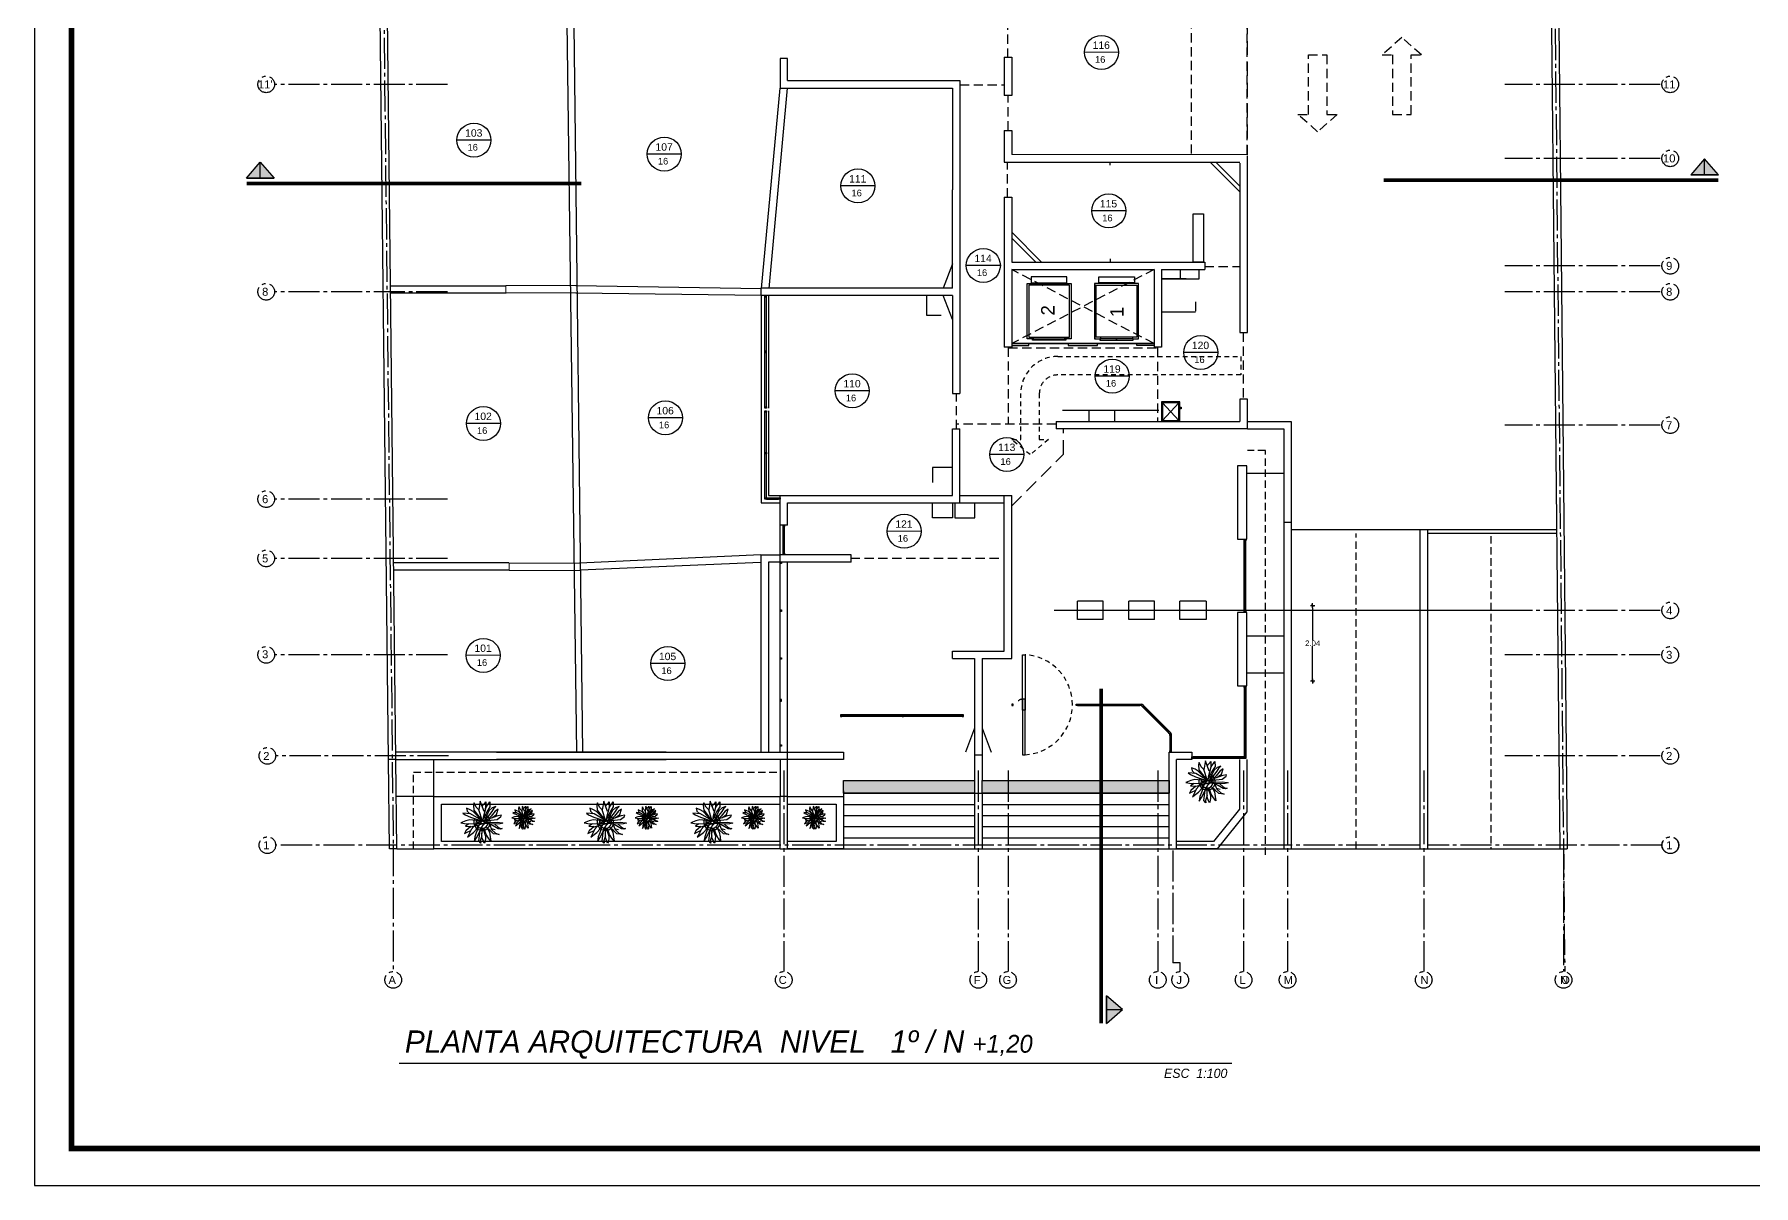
# Model space of a CAD drawing. Header units: millimetres. Extents: x 1217 to 2428, y 234 to 644.
# Drawn here: x 2338.46 to 2384.86, y 332.44 to 363.51 of the extents above; entities that cross this region are included whole.
import ezdxf

# ---------------------------------------------------------------- set-up
doc = ezdxf.new("R2010")
doc.units = ezdxf.units.MM
for name, pattern in [('ACAD_ISO04W100', [30, 24, -3, 0, -3]), ('DASHDOTX2', [0.84, 0.4, -0.2, 0.04, -0.2]), ('DASHED2', [0.375, 0.25, -0.125]), ('HIDDEN', [0.375, 0.25, -0.125]), ('HIDDEN2', [0.1875, 0.125, -0.0625])]:
    doc.linetypes.add(name, pattern=pattern)
doc.layers.get('0').update_dxf_attribs({"lineweight": 5})
for name, color, linetype in [('0.1', 251, 'Continuous'), ('0.2', 2, 'Continuous'), ('EJES', 8, 'Continuous'), ('MURO', 5, 'Continuous'), ('MUROS', 7, 'Continuous'), ('POLIGONO SUPERFICIES', 4, 'Continuous'), ('TABIQUES', 4, 'Continuous')]:
    doc.layers.add(name, color=color, linetype=linetype)
doc.layers.add('LOSAS_ETIQUETAS', color=7, linetype='Continuous', lineweight=25)
doc.styles.add('INTERARQ', font='arial.ttf')
doc.styles.get("Standard").update_dxf_attribs({"font": 'arial.ttf'})
doc.dimstyles.new('ESCALA_1-50', dxfattribs={"dimtxt": 0.15, "dimasz": 0.06, "dimexe": 0.18, "dimexo": 0.0625, "dimgap": 0, "dimtad": 0, "dimtih": 1, "dimtoh": 1, "dimzin": 0, "dimdsep": 46, "dimtxsty": 'INTERARQ', "dimblk": 'DIMTICK', "dimcen": 0, "dimse1": 1, "dimse2": 1, "dimclrd": 256, "dimclre": 1, "dimclrt": 2, "dimadec": 0, "dimazin": 0, "dimtfac": 4.5, "dimtofl": 0, "dimtmove": 2, "dimatfit": 3, "dimldrblk": 'DIMTICK', "dimfxl": 1, "dimtolj": 1, "dimtzin": 0, "dimarcsym": 0})

# ---------------------------------------------------------------- blocks, each defined once
blk = doc.blocks.new('hj')
at = {"color": 8}
for p, q in [((5031.064, 7999.685), (5031.112, 7999.686)), ((5031.114, 7999.649), (5031.064, 7999.685)), ((5031.108, 7999.742), (5031.121, 7999.707)), ((5031.124, 7999.726), (5031.108, 7999.742)), ((5031.112, 7999.686), (5031.158, 7999.655)), ((5031.121, 7999.707), (5031.147, 7999.679)), ((5031.154, 7999.707), (5031.124, 7999.726)), ((5031.132, 7999.765), (5031.151, 7999.735)), ((5031.184, 7999.748), (5031.132, 7999.765)), ((5031.147, 7999.679), (5031.187, 7999.657)), ((5031.151, 7999.735), (5031.201, 7999.698)), ((5031.257, 7999.626), (5031.154, 7999.707)), ((5031.216, 7999.704), (5031.184, 7999.748)), ((5031.189, 7999.797), (5031.196, 7999.76)), ((5031.203, 7999.791), (5031.189, 7999.797)), ((5031.196, 7999.76), (5031.269, 7999.553)), ((5031.201, 7999.698), (5031.314, 7999.595)), ((5031.231, 7999.754), (5031.203, 7999.791)), ((5031.253, 7999.552), (5031.231, 7999.754)), ((5031.257, 7999.755), (5031.264, 7999.801)), ((5031.26, 7999.668), (5031.257, 7999.755)), ((5031.264, 7999.801), (5031.268, 7999.81)), ((5031.268, 7999.81), (5031.274, 7999.782)), ((5031.291, 7999.717), (5031.271, 7999.669)), ((5031.274, 7999.782), (5031.277, 7999.735)), ((5031.277, 7999.735), (5031.274, 7999.665)), ((5031.277, 7999.731), (5031.304, 7999.763)), ((5031.283, 7999.684), (5031.327, 7999.702)), ((5031.321, 7999.765), (5031.291, 7999.717)), ((5031.367, 7999.721), (5031.301, 7999.649)), ((5031.304, 7999.763), (5031.317, 7999.787)), ((5031.313, 7999.66), (5031.351, 7999.68)), ((5031.316, 7999.801), (5031.325, 7999.787)), ((5031.317, 7999.787), (5031.316, 7999.801)), ((5031.325, 7999.787), (5031.321, 7999.765)), ((5031.33, 7999.735), (5031.321, 7999.698)), ((5031.335, 7999.687), (5031.323, 7999.671)), ((5031.327, 7999.702), (5031.361, 7999.74)), ((5031.351, 7999.68), (5031.398, 7999.688)), ((5031.361, 7999.74), (5031.376, 7999.773)), ((5031.376, 7999.773), (5031.367, 7999.721)), ((5031.398, 7999.688), (5031.439, 7999.693)), ((5031.439, 7999.693), (5031.411, 7999.671)), ((5031.154, 7999.631), (5031.058, 7999.594)), ((5031.058, 7999.594), (5031.141, 7999.58)), ((5031.062, 7999.647), (5031.115, 7999.645)), ((5031.072, 7999.641), (5031.062, 7999.647)), ((5031.095, 7999.619), (5031.072, 7999.641)), ((5031.114, 7999.555), (5031.072, 7999.534)), ((5031.072, 7999.534), (5031.094, 7999.528)), ((5031.094, 7999.528), (5031.144, 7999.533)), ((5031.11, 7999.614), (5031.095, 7999.619)), ((5031.209, 7999.623), (5031.114, 7999.649)), ((5031.141, 7999.58), (5031.114, 7999.555)), ((5031.115, 7999.645), (5031.249, 7999.614)), ((5031.154, 7999.526), (5031.138, 7999.498)), ((5031.249, 7999.614), (5031.141, 7999.58)), ((5031.144, 7999.533), (5031.249, 7999.614)), ((5031.249, 7999.614), (5031.154, 7999.526)), ((5031.158, 7999.655), (5031.235, 7999.617)), ((5031.272, 7999.666), (5031.178, 7999.502)), ((5031.187, 7999.657), (5031.257, 7999.626)), ((5031.322, 7999.562), (5031.206, 7999.636)), ((5031.21, 7999.5), (5031.249, 7999.614)), ((5031.406, 7999.557), (5031.218, 7999.652)), ((5031.241, 7999.552), (5031.235, 7999.495)), ((5031.249, 7999.614), (5031.241, 7999.552)), ((5031.3, 7999.504), (5031.258, 7999.668)), ((5031.273, 7999.463), (5031.267, 7999.667)), ((5031.274, 7999.554), (5031.328, 7999.508)), ((5031.3, 7999.576), (5031.36, 7999.556)), ((5031.374, 7999.65), (5031.312, 7999.628)), ((5031.348, 7999.641), (5031.313, 7999.628)), ((5031.434, 7999.58), (5031.314, 7999.596)), ((5031.315, 7999.617), (5031.389, 7999.644)), ((5031.366, 7999.611), (5031.316, 7999.612)), ((5031.404, 7999.61), (5031.316, 7999.612)), ((5031.355, 7999.53), (5031.322, 7999.562)), ((5031.385, 7999.492), (5031.355, 7999.53)), ((5031.36, 7999.556), (5031.398, 7999.543)), ((5031.411, 7999.671), (5031.374, 7999.65)), ((5031.388, 7999.61), (5031.436, 7999.594)), ((5031.389, 7999.644), (5031.416, 7999.642)), ((5031.398, 7999.543), (5031.442, 7999.534)), ((5031.437, 7999.624), (5031.404, 7999.61)), ((5031.442, 7999.534), (5031.406, 7999.557)), ((5031.416, 7999.642), (5031.448, 7999.637)), ((5031.458, 7999.599), (5031.434, 7999.58)), ((5031.436, 7999.594), (5031.458, 7999.599)), ((5031.458, 7999.632), (5031.437, 7999.624)), ((5031.448, 7999.637), (5031.458, 7999.632)), ((5031.138, 7999.498), (5031.125, 7999.461)), ((5031.125, 7999.461), (5031.151, 7999.468)), ((5031.151, 7999.468), (5031.177, 7999.495)), ((5031.178, 7999.502), (5031.171, 7999.429)), ((5031.171, 7999.429), (5031.188, 7999.451)), ((5031.188, 7999.451), (5031.21, 7999.5)), ((5031.235, 7999.495), (5031.245, 7999.457)), ((5031.245, 7999.457), (5031.263, 7999.409)), ((5031.263, 7999.409), (5031.273, 7999.463)), ((5031.273, 7999.486), (5031.296, 7999.453)), ((5031.296, 7999.453), (5031.299, 7999.504)), ((5031.299, 7999.504), (5031.339, 7999.456)), ((5031.328, 7999.508), (5031.361, 7999.491)), ((5031.355, 7999.463), (5031.338, 7999.503)), ((5031.339, 7999.456), (5031.365, 7999.443)), ((5031.365, 7999.443), (5031.355, 7999.463)), ((5031.361, 7999.491), (5031.399, 7999.471)), ((5031.399, 7999.471), (5031.385, 7999.492))]:
    blk.add_line(p, q, dxfattribs=at)
for radius, start, end in [(0.078, 244.1404, 165.6436), (0.078, 211.1804, 216.4219), (0.058, 241.7026, 165.2107), (0.058, 209.0525, 214.1868)]:
    blk.add_arc((5031.258, 7999.61), radius, start, end, dxfattribs=at)
blk = doc.blocks.new('ASCENSOR')
blk.add_line((-0.425, 0.086), (0.425, 0.086))
for points in [[(0.55, 0.086), (0.55, 1.486), (-0.55, 1.486), (-0.55, 0.086), (-0.425, 0.086), (-0.425, 0.043), (-0.593, 0.043), (-0.593, 1.528), (0.593, 1.528), (0.593, 0.043), (0.425, 0.043), (0.425, 0.086)], [(-0.484, 1.71), (-0.484, 1.552), (0.484, 1.552), (0.484, 1.71)], [(0, 0.043), (0, 0), (-0.45, 0), (-0.45, 0.043)], [(0.45, 0.043), (0.45, 0), (0, 0), (0, 0.043)]]:
    blk.add_lwpolyline(points, close=True)
blk = doc.blocks.new('DIMTICK')
at = {"color": 1}
for p, q in [((-1, 0), (1, 0)), ((0, 1), (0, -1))]:
    blk.add_line(p, q, dxfattribs=at)
at = {"color": 3, "const_width": 0.141}
blk.add_lwpolyline([(0.71, 0.71), (-0.71, -0.71)], dxfattribs=at)
blk = doc.blocks.new('*D1773')
at = {"layer": '0.1', "lineweight": -2, "ltscale": 3, "transparency": 16777216}
for p, q in [((2372.956, 348.037), (2372.956, 347.153)), ((2372.956, 346.117), (2372.956, 347))]:
    blk.add_line(p, q, dxfattribs=at)
at = {"layer": 'DEFPOINTS', "color": 0, "lineweight": 20, "ltscale": 3, "transparency": 16777216}
for p in [(2371.39, 348.097, 0), (2371.18, 346.057, 0), (2372.956, 346.057)]:
    blk.add_point(p, dxfattribs=at)
at = {"layer": '0.1', "lineweight": -2, "ltscale": 3, "transparency": 16777216, "xscale": 0.06, "yscale": 0.06, "zscale": 0.06}
for p, rotation in [((2372.956, 348.097), 90), ((2372.956, 346.057), 270)]:
    blk.add_blockref('DIMTICK', p, dxfattribs=dict(at, rotation=rotation))
at = {"layer": '0.1', "color": 2, "ltscale": 3, "transparency": 16777216, "insert": (2372.956, 347.077), "char_height": 0.15, "attachment_point": 5, "style": 'INTERARQ'}
blk.add_mtext('\\A1;2.04', dxfattribs=at)

msp = doc.modelspace()

# ---------------------------------------------------------------- hatches: boundary and pattern name
at = {"layer": '0.1', "ltscale": 3}
h = msp.add_hatch(color=256, dxfattribs=at)
h.dxf.hatch_style = 1
h.paths.add_polyline_path([(2344.558, 360.064), (2344.929, 359.634), (2344.558, 359.634)])
h.paths.add_polyline_path([(2344.558, 360.064), (2344.558, 359.634), (2344.186, 359.634)])
h = msp.add_hatch(color=256, dxfattribs=at)
h.dxf.hatch_style = 1
h.paths.add_polyline_path([(2383.535, 360.155), (2383.163, 359.725), (2383.535, 359.725)])
h.paths.add_polyline_path([(2383.535, 360.155), (2383.535, 359.725), (2383.906, 359.725)])
h = msp.add_hatch(color=256, dxfattribs=at)
h.dxf.hatch_style = 1
h.paths.add_polyline_path([(2367.825, 337.19), (2367.394, 337.561), (2367.394, 337.19)])
h.paths.add_polyline_path([(2367.825, 337.19), (2367.394, 337.19), (2367.394, 336.819)])
at = {"layer": 'MUROS', "ltscale": 3}
h = msp.add_hatch(dxfattribs=at)
h.set_pattern_fill('DOTS', color=251, scale=0.02)
h.set_pattern_definition([(0, (1002.623633, -389.365898), (0.015875, 0.03175), [0, -0.03175])])
h.paths.add_polyline_path([(2360.294, 343.029), (2360.294, 343.379), (2363.834, 343.379), (2363.834, 343.029)])
h.paths.add_polyline_path([(2360.444, 343.117), (2363.612, 343.117), (2363.612, 343.303), (2360.444, 343.303)], flags=24)
h = msp.add_hatch(dxfattribs=at)
h.set_pattern_fill('DOTS', color=251, scale=0.02)
h.set_pattern_definition([(0, (1002.623633, -389.365898), (0.015875, 0.03175), [0, -0.03175])])
h.paths.add_polyline_path([(2364.034, 343.029), (2364.034, 343.379), (2369.084, 343.379), (2369.084, 343.029)])
h.paths.add_polyline_path([(2365.14, 343.127), (2368.308, 343.127), (2368.308, 343.312), (2365.14, 343.312)], flags=24)

# ---------------------------------------------------------------- linework, layer by layer
at = {"ltscale": 3, "elevation": 0}
for points in [[(2351.187, 356.735), (2353.107, 356.735), (2353.107, 356.535), (2351.187, 356.535)], [(2351.272, 349.242), (2353.191, 349.242), (2353.191, 349.042), (2351.272, 349.042)]]:
    msp.add_lwpolyline(points, close=True, dxfattribs=at)
at = {"layer": '0.1', "color": 1, "linetype": 'HIDDEN2', "ltscale": 3}
msp.add_line((2371.194, 368.393, 0), (2371.192, 360.265, 0), dxfattribs=at)
at = {"layer": '0.1'}
for p, q in [((2368.675, 355.166, 0), (2364.835, 355.166, 0)), ((2368.675, 355.166, 0), (2364.835, 355.166, 0)), ((2366.155, 355.166, 0), (2365.255, 355.166, 0)), ((2368.091, 355.342, 0), (2367.241, 355.342, 0)), ((2368.091, 355.342, 0), (2367.241, 355.342, 0)), ((2358.214, 351.008, 0), (2358.544, 351.008, 0)), ((2358.214, 350.968, 0), (2358.544, 350.968, 0))]:
    msp.add_line(p, q, dxfattribs=at)
at = {"layer": '0.1', "ltscale": 3}
for p, q in [((2366.205, 353.366, 0), (2368.804, 353.366, 0)), ((2358.584, 344.139, 0), (2358.584, 349.469, 0)), ((2358.784, 344.139, 0), (2358.784, 349.269, 0)), ((2378.142, 347.966, 0), (2365.979, 347.966, 0)), ((2350.933, 344.139, 0), (2348.217, 344.139, 0)), ((2350.933, 344.139, 0), (2351.133, 344.139, 0)), ((2350.933, 343.939, 0), (2351.133, 343.939, 0)), ((2351.133, 344.139, 0), (2355.506, 344.139, 0)), ((2351.662, 343.939, 0), (2351.862, 343.939, 0)), ((2351.862, 343.939, 0), (2355.506, 343.939, 0)), ((2358.784, 342.939, 0), (2358.784, 344.139, 0)), ((2363.834, 344.069, 0), (2363.834, 343.379, 0)), ((2364.034, 344.069, 0), (2364.034, 343.379, 0))]:
    msp.add_line(p, q, dxfattribs=at)
at = {"layer": '0.1', "ltscale": 3, "elevation": 0}
for points in [[(2338.461, 332.441), (2428.461, 332.441), (2428.461, 384.441), (2338.461, 384.441)], [(2368.904, 353.095), (2369.344, 353.095), (2369.344, 353.566), (2368.904, 353.566)], [(2369.405, 353.409), (2369.382, 353.409), (2369.382, 353.452), (2369.405, 353.452)], [(2369.405, 353.408), (2369.382, 353.408), (2369.382, 353.451), (2369.405, 353.451)]]:
    msp.add_lwpolyline(points, close=True, dxfattribs=at)
at = {"layer": '0.1', "ltscale": 3, "const_width": 0.15, "elevation": 0}
msp.add_lwpolyline([(2339.461, 333.441), (2427.461, 333.441), (2427.461, 383.441), (2339.461, 383.441)], close=True, dxfattribs=at)
at = {"layer": '0.1', "color": 8, "linetype": 'HIDDEN', "elevation": 0}
for points in [[(2375.363, 363.427), (2374.832, 362.958), (2375.113, 362.958), (2375.113, 361.353), (2375.613, 361.353), (2375.613, 362.958), (2375.894, 362.958)], [(2373.09, 360.883), (2372.559, 361.353), (2372.84, 361.353), (2372.84, 362.958), (2373.34, 362.958), (2373.34, 361.353), (2373.621, 361.353)]]:
    msp.add_lwpolyline(points, close=True, dxfattribs=at)
at = {"layer": '0.1', "ltscale": 3, "elevation": 0}
for points in [[(2344.186, 359.634), (2344.929, 359.634), (2344.558, 359.634), (2344.558, 360.064), (2344.929, 359.634), (2344.186, 359.634), (2344.558, 360.064)], [(2383.906, 359.725), (2383.163, 359.725), (2383.535, 359.725), (2383.535, 360.155), (2383.163, 359.725), (2383.906, 359.725), (2383.535, 360.155)], [(2368.875, 356.916), (2369.895, 356.916), (2369.895, 357.166)], [(2369.545, 356.916), (2368.875, 356.916)], [(2369.385, 357.166), (2369.385, 356.916)], [(2369.795, 356.016), (2368.875, 356.016)], [(2369.795, 356.291), (2369.795, 356.042)], [(2368.874, 353.066), (2369.374, 353.066), (2369.374, 353.596), (2368.874, 353.596), (2368.874, 353.066)], [(2368.904, 353.566), (2369.344, 353.095)], [(2369.344, 353.566), (2368.904, 353.095)], [(2366.92, 353.366), (2366.92, 353.065)], [(2367.605, 353.366), (2367.605, 353.065)], [(2375.853, 350.142), (2372.38, 350.142)], [(2348.246, 341.529), (2349.244, 341.529)], [(2369.284, 341.529), (2372.18, 341.529)], [(2372.38, 341.529), (2375.853, 341.529)], [(2376.053, 341.529), (2379.626, 341.527)], [(2367.394, 336.819), (2367.394, 337.561), (2367.394, 337.19), (2367.825, 337.19), (2367.394, 337.561), (2367.394, 336.819), (2367.825, 337.19)], [(2348.302, 335.747), (2370.779, 335.747)]]:
    msp.add_lwpolyline(points, dxfattribs=at)
at = {"layer": '0.1', "color": 1, "linetype": 'DASHDOTX2', "ltscale": 1.5, "const_width": 0.1, "elevation": 0}
for points in [[(2374.872, 359.579), (2383.906, 359.579), (2383.906, 359.579)], [(2353.22, 359.487), (2344.186, 359.487), (2344.186, 359.487)], [(2367.248, 345.853), (2367.248, 336.819), (2367.248, 336.819)]]:
    msp.add_lwpolyline(points, dxfattribs=at)
at = {"layer": '0.1', "elevation": 0}
for points in [[(2369.735, 357.366), (2369.735, 358.666), (2370.015, 358.666), (2370.015, 357.366)], [(2366.393, 355.342), (2366.393, 356.742), (2365.293, 356.742), (2365.293, 355.342), (2365.418, 355.342), (2365.418, 355.299), (2365.25, 355.299), (2365.25, 356.784), (2366.436, 356.784), (2366.436, 355.299), (2366.268, 355.299), (2366.268, 355.342)], [(2366.393, 355.342), (2366.393, 356.742), (2365.293, 356.742), (2365.293, 355.342), (2365.418, 355.342), (2365.418, 355.299), (2365.25, 355.299), (2365.25, 356.784), (2366.436, 356.784), (2366.436, 355.299), (2366.268, 355.299), (2366.268, 355.342)], [(2367.116, 355.342), (2367.116, 356.742), (2368.216, 356.742), (2368.216, 355.342), (2368.091, 355.342), (2368.091, 355.299), (2368.259, 355.299), (2368.259, 356.784), (2367.074, 356.784), (2367.074, 355.299), (2367.241, 355.299), (2367.241, 355.342)], [(2367.116, 355.342), (2367.116, 356.742), (2368.216, 356.742), (2368.216, 355.342), (2368.091, 355.342), (2368.091, 355.299), (2368.259, 355.299), (2368.259, 356.784), (2367.074, 356.784), (2367.074, 355.299), (2367.241, 355.299), (2367.241, 355.342)], [(2367.216, 355.299), (2367.216, 355.256), (2367.666, 355.256), (2367.666, 355.299)], [(2367.216, 355.299), (2367.216, 355.256), (2367.666, 355.256), (2367.666, 355.299)], [(2367.666, 355.299), (2367.666, 355.256), (2368.116, 355.256), (2368.116, 355.299)], [(2367.666, 355.299), (2367.666, 355.256), (2368.116, 355.256), (2368.116, 355.299)]]:
    msp.add_lwpolyline(points, close=True, dxfattribs=at)
at = {"layer": '0.1', "linetype": 'ByBlock', "elevation": 0}
for points in [[(2363.233, 357.315), (2362.983, 356.666)], [(2363.233, 355.816), (2362.983, 356.466)], [(2365.125, 345.269), (2365.125, 346.769), (2365.195, 346.769), (2365.195, 345.269), (2365.125, 345.269)], [(2365.125, 345.569), (2365.125, 344.069), (2365.195, 344.069), (2365.195, 345.569), (2365.125, 345.569)], [(2363.834, 344.788), (2363.584, 344.139)], [(2364.034, 344.788), (2364.283, 344.139)]]:
    msp.add_lwpolyline(points, dxfattribs=at)
at = {"layer": '0.1', "elevation": 0}
for points in [[(2358.174, 353.424), (2358.174, 356.466)], [(2358.214, 353.424), (2358.214, 356.466)], [(2364.835, 355.166), (2368.675, 355.166)], [(2364.835, 355.166), (2368.675, 355.166)], [(2364.835, 355.116), (2365.293, 355.116), (2365.293, 355.166)], [(2365.059, 355.166), (2368.675, 355.166)], [(2365.059, 355.166), (2368.675, 355.166)], [(2365.059, 355.166), (2368.675, 355.166)], [(2366.362, 355.166), (2366.362, 355.116), (2367.147, 355.116), (2367.147, 355.166)], [(2368.675, 355.116), (2368.216, 355.116), (2368.216, 355.166)], [(2358.174, 351.008), (2358.174, 353.354)], [(2358.214, 351.008), (2358.214, 353.354)], [(2358.664, 349.469), (2358.664, 350.268)], [(2358.704, 349.469), (2358.704, 350.268)], [(2371.11, 347.946), (2371.11, 349.846)], [(2371.13, 347.946), (2371.13, 349.846)], [(2371.15, 347.946), (2371.15, 349.846)], [(2358.584, 344.139), (2358.584, 349.229)], [(2371.11, 345.886), (2371.11, 344.009), (2369.734, 344.009)], [(2371.15, 345.886), (2371.15, 343.969), (2369.734, 343.969)], [(2371.13, 344.009), (2371.13, 345.886)], [(2366.614, 345.439), (2368.291, 345.439)], [(2366.614, 345.419), (2368.291, 345.419)], [(2366.614, 345.399), (2368.291, 345.399)], [(2368.359, 345.37), (2369.07, 344.659)], [(2368.373, 345.384), (2369.085, 344.673)], [(2368.387, 345.398), (2369.099, 344.687)], [(2363.534, 345.144), (2360.255, 345.144)], [(2361.875, 345.124), (2360.255, 345.124)], [(2363.534, 345.104), (2360.255, 345.104)], [(2363.494, 345.124), (2361.915, 345.124)], [(2369.098, 344.591), (2369.098, 344.179)], [(2369.118, 344.591), (2369.118, 344.179)], [(2369.138, 344.591), (2369.138, 344.179)], [(2369.734, 343.989), (2371.11, 343.989)]]:
    msp.add_lwpolyline(points, dxfattribs=at)
at = {"layer": '0.1', "linetype": 'HIDDEN2', "elevation": 0}
msp.add_lwpolyline([(2366.08, 354.821), (2371.02, 354.821), (2371.02, 354.321), (2366.08, 354.321, 0.414214), (2365.58, 353.821), (2365.58, 352.58), (2365.825, 352.58), (2365.33, 352.169), (2364.835, 352.58), (2365.08, 352.58), (2365.08, 353.821, -0.414214), (2366.08, 354.821, -0.21525)], format="xyb", dxfattribs=at)
at = {"layer": '0.1', "linetype": 'HIDDEN', "ltscale": 0.8, "elevation": 0}
for points in [[(2371.68, 341.369), (2371.68, 352.28), (2371.194, 352.28)], [(2374.135, 341.529), (2374.135, 350.042)], [(2377.765, 349.972), (2377.765, 341.529)], [(2348.694, 341.529), (2348.694, 343.599), (2358.584, 343.599)]]:
    msp.add_lwpolyline(points, dxfattribs=at)
at = {"layer": '0.1', "linetype": 'HIDDEN2'}
for centre, radius, start, end in [((2365.118, 345.414, 0), 1.357, 0.2075, 86.7433), ((2365.124, 345.408, 0), 0.161, 89.6659, 157.7142), ((2365.118, 345.424, 0), 1.357, 273.2567, 359.7925)]:
    msp.add_arc(centre, radius, start, end, dxfattribs=at)
at = {"layer": '0.2', "color": 2, "ltscale": 3}
for p, q in [((2353.096, 344.14, 0), (2352.737, 371.614, 0)), ((2352.925, 371.614, 0), (2353.251, 344.141, 0)), ((2358.083, 356.656, 0), (2358.584, 362.063, 0)), ((2358.771, 362.063, 0), (2358.283, 356.656, 0)), ((2348.083, 356.729, 0), (2351.195, 356.729, 0)), ((2351.195, 356.529, 0), (2348.09, 356.529, 0)), ((2353.069, 356.73, 0), (2358.083, 356.656, 0)), ((2358.074, 356.466, 0), (2353.076, 356.53, 0)), ((2353.173, 349.247, 0), (2358.066, 349.473, 0)), ((2358.074, 344.139, 0), (2358.074, 349.469, 0)), ((2358.074, 349.469, 0), (2358.584, 349.469, 0)), ((2348.155, 349.254, 0), (2351.268, 349.254, 0)), ((2351.268, 349.054, 0), (2348.162, 349.054, 0)), ((2358.067, 349.262, 0), (2353.188, 349.047, 0)), ((2358.584, 349.269, 0), (2358.274, 349.269, 0)), ((2358.274, 349.269, 0), (2358.274, 344.139, 0))]:
    msp.add_line(p, q, dxfattribs=at)
at = {"layer": '0.2', "color": 2, "ltscale": 3, "elevation": 0}
for points in [[(2358.074, 356.466), (2358.074, 350.868), (2358.584, 350.868)], [(2358.274, 356.466), (2358.274, 353.424)], [(2358.274, 353.354), (2358.274, 351.068), (2358.584, 351.068)]]:
    msp.add_lwpolyline(points, dxfattribs=at)
at = {"layer": '0.2', "elevation": 0}
for points in [[(2358.214, 356.466), (2358.174, 356.466), (2358.174, 356.426), (2358.214, 356.426), (2358.214, 356.466)], [(2358.214, 354.965), (2358.174, 354.965), (2358.174, 354.925), (2358.214, 354.925), (2358.214, 354.965)], [(2358.214, 353.424), (2358.174, 353.424), (2358.174, 353.464), (2358.214, 353.464), (2358.214, 353.424)], [(2358.214, 353.314), (2358.174, 353.314), (2358.174, 353.354), (2358.214, 353.354), (2358.214, 353.314)], [(2358.214, 352.191), (2358.174, 352.191), (2358.174, 352.231), (2358.214, 352.231), (2358.214, 352.191)], [(2358.214, 350.968), (2358.174, 350.968), (2358.174, 351.008), (2358.214, 351.008), (2358.214, 350.968)], [(2358.584, 350.968), (2358.544, 350.968), (2358.544, 351.008), (2358.584, 351.008), (2358.584, 350.968)], [(2372.18, 350.342), (2372.18, 341.529)], [(2372.38, 350.342), (2372.38, 341.529)], [(2358.664, 350.268), (2358.704, 350.268), (2358.704, 350.228), (2358.664, 350.228), (2358.664, 350.268)], [(2358.664, 349.509), (2358.704, 349.509), (2358.704, 349.469), (2358.664, 349.469), (2358.664, 349.509)], [(2358.584, 349.269), (2358.624, 349.269), (2358.624, 349.229), (2358.584, 349.229), (2358.584, 349.269)], [(2358.584, 347.979), (2358.624, 347.979), (2358.624, 347.939), (2358.584, 347.939), (2358.584, 347.979)], [(2358.584, 346.689), (2358.624, 346.689), (2358.624, 346.649), (2358.584, 346.649), (2358.584, 346.689)], [(2358.584, 345.519), (2358.624, 345.519), (2358.624, 345.559), (2358.584, 345.559), (2358.584, 345.519)], [(2358.584, 344.339), (2358.624, 344.339), (2358.624, 344.299), (2358.584, 344.299), (2358.584, 344.339)]]:
    msp.add_lwpolyline(points, dxfattribs=at)
at = {"layer": '0.2', "color": 8, "elevation": 0}
for points in [[(2362.933, 356.466), (2362.533, 356.466), (2362.533, 355.93), (2362.933, 355.93)], [(2363.233, 351.418), (2363.233, 351.818), (2362.697, 351.818), (2362.697, 351.418)], [(2363.233, 350.868), (2363.233, 350.468), (2362.697, 350.468), (2362.697, 350.868)], [(2363.303, 350.868), (2363.303, 350.468), (2363.839, 350.468), (2363.839, 350.868)]]:
    msp.add_lwpolyline(points, dxfattribs=at)
at = {"layer": '0.2', "linetype": 'ByBlock', "elevation": 0}
for points in [[(2371.15, 349.886), (2371.15, 349.846), (2371.11, 349.846), (2371.11, 349.886), (2371.15, 349.886)], [(2371.15, 347.946), (2371.15, 347.906), (2371.11, 347.906), (2371.11, 347.946), (2371.15, 347.946)], [(2371.15, 345.926), (2371.15, 345.886), (2371.11, 345.886), (2371.11, 345.926), (2371.15, 345.926)], [(2364.875, 345.439), (2364.835, 345.439), (2364.835, 345.399), (2364.875, 345.399), (2364.875, 345.439)], [(2366.574, 345.439), (2366.614, 345.439), (2366.614, 345.399), (2366.574, 345.399), (2366.574, 345.439)], [(2368.291, 345.439), (2368.331, 345.439), (2368.331, 345.399), (2368.291, 345.399), (2368.291, 345.439)], [(2368.359, 345.427), (2368.331, 345.439)], [(2368.387, 345.398), (2368.359, 345.427), (2368.331, 345.399), (2368.359, 345.37), (2368.387, 345.398)], [(2360.255, 345.144), (2360.215, 345.144), (2360.215, 345.104), (2360.255, 345.104), (2360.255, 345.144)], [(2361.915, 345.144), (2361.875, 345.144), (2361.875, 345.104), (2361.915, 345.104), (2361.915, 345.144)], [(2363.534, 345.144), (2363.494, 345.144), (2363.494, 345.104), (2363.534, 345.104), (2363.534, 345.144)], [(2369.127, 344.659), (2369.099, 344.687), (2369.07, 344.659), (2369.098, 344.631), (2369.127, 344.659)], [(2369.138, 344.631), (2369.138, 344.591), (2369.098, 344.591), (2369.098, 344.631), (2369.138, 344.631)], [(2369.138, 344.631), (2369.127, 344.659)], [(2369.138, 344.179), (2369.138, 344.139), (2369.098, 344.139), (2369.098, 344.179), (2369.138, 344.179)], [(2369.734, 344.009), (2369.734, 343.969), (2369.694, 343.969), (2369.694, 344.009), (2369.734, 344.009)], [(2371.15, 344.009), (2371.15, 343.969), (2371.11, 343.969), (2371.11, 344.009), (2371.15, 344.009)]]:
    msp.add_lwpolyline(points, dxfattribs=at)
at = {"layer": '0.2', "ltscale": 3, "elevation": 0}
msp.add_lwpolyline([(2358.214, 342.939), (2358.414, 342.939)], dxfattribs=at)
at = {"layer": 'EJES', "linetype": 'ACAD_ISO04W100', "ltscale": 0.035, "elevation": 0}
for points in [[(2379.313, 382.057), (2379.76, 338.217)], [(2347.719, 379.519), (2348.145, 341.629)], [(2349.607, 362.163), (2344.942, 362.163)], [(2349.607, 362.163), (2344.942, 362.163)], [(2382.335, 362.163), (2378.142, 362.163)], [(2382.335, 360.166), (2378.142, 360.166)], [(2382.335, 357.266), (2378.142, 357.266)], [(2349.607, 356.566), (2344.942, 356.566)], [(2349.607, 356.566), (2344.942, 356.566)], [(2382.335, 356.566), (2378.142, 356.566)], [(2382.335, 352.966), (2378.142, 352.966)], [(2349.607, 350.968), (2344.942, 350.968)], [(2349.607, 350.968), (2344.942, 350.968)], [(2349.607, 349.369), (2344.942, 349.369)], [(2349.607, 349.369), (2344.942, 349.369)], [(2382.335, 347.966), (2378.142, 347.966)], [(2349.607, 346.765), (2344.942, 346.765)], [(2349.607, 346.765), (2344.942, 346.765)], [(2382.335, 346.765), (2378.142, 346.765)], [(2382.335, 346.765), (2378.142, 346.765)], [(2349.638, 344.039), (2344.973, 344.039)], [(2382.335, 344.039), (2378.142, 344.039)], [(2358.684, 343.642), (2358.684, 338.217)], [(2363.934, 343.642), (2363.934, 338.217)], [(2364.735, 343.642), (2364.735, 338.217)], [(2368.775, 343.642), (2368.775, 338.217)], [(2371.094, 343.642), (2371.094, 338.217)], [(2372.28, 343.642), (2372.28, 338.217)], [(2375.953, 343.642), (2375.953, 338.217)], [(2375.853, 341.629), (2344.973, 341.629)], [(2348.145, 341.629), (2348.145, 338.217)], [(2369.184, 341.489), (2369.184, 338.453)], [(2382.387, 341.629), (2376.053, 341.629)], [(2379.726, 341.527), (2379.726, 338.217)]]:
    msp.add_lwpolyline(points, dxfattribs=at)
at = {"layer": 'EJES', "ltscale": 3, "elevation": 0}
msp.add_lwpolyline([(2369.383, 338.217), (2369.383, 338.453), (2369.184, 338.453)], dxfattribs=at)
at = {"layer": 'EJES', "linetype": 'ACAD_ISO04W100', "ltscale": 0.035}
for centre in [(2344.717, 362.163, 0), (2344.717, 362.163, 0), (2382.607, 362.163, 0), (2382.607, 362.163, 0), (2382.607, 360.166, 0), (2382.607, 360.166, 0), (2382.607, 357.266, 0), (2382.607, 357.266, 0), (2344.717, 356.566, 0), (2344.717, 356.566, 0), (2382.607, 356.566, 0), (2382.607, 356.566, 0), (2382.607, 352.966, 0), (2382.607, 352.966, 0), (2344.717, 350.968, 0), (2344.717, 350.968, 0), (2344.717, 349.369, 0), (2344.717, 349.369, 0), (2382.607, 347.966, 0), (2382.607, 347.966, 0), (2344.717, 346.765, 0), (2344.717, 346.765, 0), (2382.607, 346.765, 0), (2382.607, 346.765, 0), (2344.748, 344.039, 0), (2344.748, 344.039, 0), (2382.607, 344.039, 0), (2382.607, 344.039, 0), (2344.748, 341.629, 0), (2344.748, 341.629, 0), (2382.607, 341.629, 0), (2382.607, 341.629, 0), (2382.612, 341.629, 0), (2382.612, 341.629, 0), (2348.145, 337.992, 0), (2358.684, 337.992, 0), (2358.684, 337.992, 0), (2363.934, 337.992, 0), (2363.934, 337.992, 0), (2363.934, 337.992, 0), (2363.934, 337.992, 0), (2364.735, 337.992, 0), (2364.735, 337.992, 0), (2364.735, 337.992, 0), (2364.735, 337.992, 0), (2368.775, 337.992, 0), (2369.383, 337.992, 0), (2371.094, 337.992, 0), (2372.28, 337.992, 0), (2375.953, 337.992, 0), (2379.726, 337.992, 0)]:
    msp.add_circle(centre, 0.225, dxfattribs=at)
at = {"layer": 'LOSAS_ETIQUETAS', "color": 6, "ltscale": 3}
for p, q in [((2367.716, 363.025), (2366.798, 363.029)), ((2350.783, 360.656), (2349.865, 360.66)), ((2355.919, 360.28), (2355.002, 360.283)), ((2361.145, 359.42), (2360.227, 359.423)), ((2367.912, 358.747), (2366.994, 358.75)), ((2364.528, 357.271), (2363.61, 357.274)), ((2370.395, 354.923), (2369.477, 354.927)), ((2368.007, 354.286), (2367.089, 354.29)), ((2360.991, 353.89), (2360.073, 353.894)), ((2355.948, 353.162), (2355.03, 353.166)), ((2351.037, 353.009), (2350.119, 353.013)), ((2365.164, 352.173), (2364.247, 352.176)), ((2362.392, 350.099), (2361.474, 350.102)), ((2351.034, 346.749), (2350.116, 346.753)), ((2356.013, 346.528), (2355.095, 346.531))]:
    msp.add_line(p, q, dxfattribs=at)
at = {"layer": 'LOSAS_ETIQUETAS', "color": 3, "ltscale": 3}
for centre in [(2367.257, 363.027), (2350.324, 360.658), (2355.46, 360.281), (2360.686, 359.421), (2367.453, 358.749), (2364.069, 357.273), (2369.936, 354.925), (2367.548, 354.288), (2360.532, 353.892), (2355.489, 353.164), (2350.578, 353.011), (2364.705, 352.175), (2361.933, 350.101), (2350.575, 346.751), (2355.554, 346.53)]:
    msp.add_circle(centre, 0.459, dxfattribs=at)
at = {"layer": 'MURO', "color": 2, "ltscale": 3}
for p, q in [((2348.246, 341.529, 0), (2348.219, 343.939, 0)), ((2358.784, 342.939, 0), (2360.294, 342.939, 0))]:
    msp.add_line(p, q, dxfattribs=at)
at = {"layer": 'MURO', "color": 5, "elevation": 0}
for points in [[(2348.219, 343.939), (2348.02, 343.939), (2347.739, 368.82), (2347.737, 369.022), (2347.618, 379.619), (2358.728, 379.678), (2379.436, 379.811), (2379.826, 341.527)], [(2348.219, 343.939), (2347.939, 368.822), (2347.937, 369.024), (2347.82, 379.42), (2358.729, 379.478), (2358.729, 379.478), (2379.238, 379.61), (2379.626, 341.527)], [(2379.626, 341.527), (2379.826, 341.527)], [(2379.626, 341.527), (2379.826, 341.527)]]:
    msp.add_lwpolyline(points, dxfattribs=at)
at = {"layer": 'MURO', "color": 0, "elevation": 0}
for points in [[(2371.194, 353.066), (2372.38, 353.066)], [(2371.194, 352.866), (2372.18, 352.866)], [(2372.18, 352.866), (2372.18, 350.342)], [(2372.38, 353.066), (2372.38, 350.342)], [(2363.433, 351.068), (2364.635, 351.068)], [(2363.433, 350.868), (2364.635, 350.868)], [(2372.38, 350.342), (2372.18, 350.342)]]:
    msp.add_lwpolyline(points, dxfattribs=at)
at = {"layer": 'MURO', "color": 2, "ltscale": 3, "elevation": 0}
for points in [[(2371.18, 351.666), (2372.18, 351.666)], [(2371.18, 347.277), (2372.18, 347.277)], [(2371.18, 346.277), (2372.18, 346.277)], [(2348.246, 341.529), (2348.046, 341.529), (2348.02, 343.939)], [(2349.244, 342.939), (2349.244, 343.939)], [(2355.506, 344.139), (2350.933, 344.139)], [(2355.506, 343.939), (2350.933, 343.939)], [(2358.584, 343.939), (2358.584, 342.939)], [(2371.18, 343.939), (2371.18, 342.529), (2370.38, 341.529), (2369.284, 341.529)], [(2370.98, 343.939), (2370.98, 342.599), (2370.283, 341.729), (2369.284, 341.729)], [(2349.244, 342.939), (2348.229, 342.939)], [(2358.584, 341.529), (2349.244, 341.529), (2349.244, 342.939), (2358.584, 342.939)], [(2360.294, 343.099), (2360.294, 341.529), (2359.494, 341.529), (2358.784, 341.529)], [(2360.294, 343.029), (2363.834, 343.029)], [(2364.034, 343.029), (2369.084, 343.029)], [(2358.584, 341.729), (2349.444, 341.729), (2349.444, 342.739), (2358.584, 342.739)], [(2358.784, 342.739), (2360.094, 342.739), (2360.094, 341.729), (2359.494, 341.729), (2358.784, 341.729)], [(2360.294, 342.729), (2363.834, 342.729)], [(2360.294, 342.429), (2363.834, 342.429)], [(2364.034, 342.729), (2369.084, 342.729)], [(2364.034, 342.429), (2369.084, 342.429)], [(2360.294, 342.129), (2363.834, 342.129)], [(2364.034, 342.129), (2369.084, 342.129)], [(2358.784, 341.529), (2363.834, 341.529)], [(2360.294, 341.829), (2363.834, 341.829)], [(2364.034, 341.829), (2369.084, 341.829)], [(2364.034, 341.529), (2369.084, 341.529)]]:
    msp.add_lwpolyline(points, dxfattribs=at)
at = {"layer": 'MURO', "color": 3, "elevation": 0}
for points in [[(2376.053, 350.142), (2375.853, 350.142)], [(2375.853, 350.142), (2375.853, 341.529)], [(2379.538, 350.142), (2376.053, 350.142)], [(2376.053, 350.142), (2376.053, 341.529)], [(2379.539, 350.042), (2376.053, 350.042)], [(2372.18, 341.529), (2372.38, 341.529)], [(2375.853, 341.529), (2376.053, 341.529)]]:
    msp.add_lwpolyline(points, dxfattribs=at)
at = {"layer": 'MUROS'}
for p, q in [((2358.784, 362.863, 0), (2358.584, 362.863, 0)), ((2358.584, 362.863, 0), (2358.584, 362.063, 0)), ((2358.784, 362.263, 0), (2358.784, 362.863, 0)), ((2364.635, 362.893, 0), (2364.635, 361.866, 0)), ((2364.835, 362.893, 0), (2364.835, 361.866, 0)), ((2363.233, 362.063, 0), (2363.233, 359.312, 0)), ((2364.635, 360.066, 0), (2370.995, 360.066, 0)), ((2371.195, 360.265, 0), (2364.835, 360.266, 0)), ((2363.233, 356.666, 0), (2363.233, 359.312, 0)), ((2363.433, 359.312, 0), (2363.433, 353.819, 0)), ((2363.433, 359.283, 0), (2363.433, 358.581, 0)), ((2364.835, 359.116, 0), (2364.835, 357.366, 0)), ((2364.835, 357.366, 0), (2370.045, 357.366, 0)), ((2363.233, 356.666, 0), (2363.233, 357.011, 0)), ((2364.835, 357.166, 0), (2364.835, 355.066, 0)), ((2364.835, 357.166, 0), (2368.675, 357.166, 0)), ((2368.675, 357.166, 0), (2368.675, 355.066, 0)), ((2368.875, 357.166, 0), (2370.045, 357.166, 0)), ((2368.875, 357.166, 0), (2368.875, 355.066, 0)), ((2368.875, 357.166, 0), (2370.045, 357.166, 0)), ((2363.233, 356.666, 0), (2358.074, 356.666, 0)), ((2363.233, 356.466, 0), (2358.074, 356.466, 0)), ((2363.233, 356.466, 0), (2363.233, 353.819, 0)), ((2364.835, 355.066, 0), (2364.635, 355.066, 0)), ((2363.233, 353.819, 0), (2363.433, 353.819, 0)), ((2363.233, 351.068, 0), (2363.233, 352.869, 0)), ((2363.233, 352.869, 0), (2363.433, 352.869, 0)), ((2371.194, 352.866, 0), (2366.035, 352.866, 0)), ((2364.635, 346.865, 0), (2364.635, 351.068, 0)), ((2364.835, 346.665, 0), (2364.835, 351.068, 0)), ((2358.784, 350.268, 0), (2358.584, 350.268, 0)), ((2363.233, 346.665, 0), (2363.834, 346.665, 0)), ((2363.834, 346.665, 0), (2363.834, 344.069, 0)), ((2364.034, 346.665, 0), (2364.034, 344.069, 0)), ((2364.034, 346.665, 0), (2364.835, 346.665, 0)), ((2369.084, 341.529, 0), (2369.084, 344.139, 0)), ((2369.284, 341.529, 0), (2369.284, 343.939, 0)), ((2358.784, 341.529, 0), (2358.784, 342.939, 0)), ((2363.834, 343.029, 0), (2363.834, 341.529, 0)), ((2364.034, 343.029, 0), (2364.034, 341.529, 0))]:
    msp.add_line(p, q, dxfattribs=at)
at = {"layer": 'MUROS', "ltscale": 3}
for p, q in [((2358.584, 349.469, 0), (2358.584, 350.868, 0)), ((2350.933, 344.139, 0), (2348.217, 344.139, 0)), ((2348.219, 343.939, 0), (2350.933, 343.939, 0)), ((2351.662, 344.139, 0), (2351.133, 344.139, 0)), ((2351.133, 343.939, 0), (2351.662, 343.939, 0)), ((2352.391, 344.139, 0), (2351.862, 344.139, 0)), ((2351.862, 343.939, 0), (2352.391, 343.939, 0)), ((2353.119, 344.139, 0), (2352.591, 344.139, 0)), ((2352.591, 343.939, 0), (2353.119, 343.939, 0)), ((2353.848, 344.139, 0), (2353.319, 344.139, 0)), ((2353.319, 343.939, 0), (2353.848, 343.939, 0)), ((2354.577, 344.139, 0), (2354.048, 344.139, 0)), ((2354.048, 343.939, 0), (2354.577, 343.939, 0)), ((2355.306, 344.139, 0), (2354.777, 344.139, 0)), ((2354.777, 343.939, 0), (2355.306, 343.939, 0)), ((2358.584, 341.529, 0), (2358.584, 342.939, 0))]:
    msp.add_line(p, q, dxfattribs=at)
at = {"layer": 'MUROS', "ltscale": 3, "elevation": 0}
for points in [[(2364.635, 362.893), (2364.835, 362.893)], [(2366.035, 353.066), (2366.035, 352.866)], [(2371.18, 349.886), (2371.18, 351.866), (2370.93, 351.866), (2370.93, 349.886), (2371.18, 349.886)], [(2364.635, 351.068), (2364.835, 351.068)], [(2371.18, 345.926), (2371.18, 347.906), (2370.93, 347.906), (2370.93, 345.926), (2371.18, 345.926)], [(2369.098, 344.625), (2369.098, 344.631)], [(2360.294, 344.139), (2360.294, 343.939)], [(2358.584, 341.529), (2358.784, 341.529)], [(2369.084, 341.529), (2369.284, 341.529)]]:
    msp.add_lwpolyline(points, dxfattribs=at)
at = {"layer": 'MUROS', "elevation": 0}
for points in [[(2358.584, 362.063), (2363.233, 362.063)], [(2358.784, 362.263), (2363.433, 362.263)], [(2363.14, 362.263), (2363.433, 362.263), (2363.433, 359.312)], [(2364.835, 361.866), (2364.635, 361.866)], [(2364.635, 360.916), (2364.835, 360.916), (2364.835, 360.266)], [(2364.635, 360.916), (2364.635, 360.066)], [(2370.995, 360.036), (2370.995, 355.465), (2371.194, 355.465), (2371.194, 360.235)], [(2364.635, 359.116), (2364.835, 359.116)], [(2364.635, 359.116), (2364.635, 355.066)], [(2364.635, 359.116), (2364.835, 359.116)], [(2370.045, 357.366), (2370.045, 357.166)], [(2358.074, 356.466), (2358.074, 356.666)], [(2368.875, 355.066), (2368.675, 355.066)], [(2371.194, 352.866), (2371.194, 353.666), (2370.994, 353.666), (2370.994, 353.066)], [(2358.784, 350.268), (2358.784, 350.868), (2363.433, 350.868), (2363.433, 352.869)], [(2366.035, 353.066), (2370.994, 353.066)], [(2358.584, 350.268), (2358.584, 351.068), (2363.233, 351.068)], [(2360.503, 349.469), (2358.584, 349.469)], [(2358.584, 349.269), (2358.584, 349.469)], [(2360.503, 349.269), (2360.503, 349.469)], [(2360.503, 349.269), (2358.584, 349.269)], [(2367.304, 348.216), (2366.614, 348.216)], [(2366.614, 347.716), (2366.614, 348.216)], [(2367.304, 347.716), (2367.304, 348.216)], [(2368.684, 348.216), (2367.994, 348.216)], [(2367.994, 347.716), (2367.994, 348.216)], [(2368.684, 347.716), (2368.684, 348.216)], [(2370.08, 348.216), (2369.374, 348.216)], [(2369.374, 347.716), (2369.374, 348.216)], [(2370.08, 348.216), (2370.08, 347.716), (2369.374, 347.716)], [(2367.304, 347.716), (2366.614, 347.716)], [(2368.684, 347.716), (2367.994, 347.716)], [(2363.233, 346.665), (2363.233, 346.865), (2364.635, 346.865)], [(2355.506, 344.139), (2360.294, 344.139), (2360.294, 343.939)], [(2360.294, 343.939), (2355.506, 343.939)], [(2363.834, 344.069), (2364.034, 344.069)], [(2369.084, 344.139), (2369.694, 344.139), (2369.694, 343.939), (2369.284, 343.939)], [(2358.784, 342.939), (2358.584, 342.939)], [(2363.834, 343.029), (2364.034, 343.029)], [(2363.834, 341.529), (2364.034, 341.529)]]:
    msp.add_lwpolyline(points, dxfattribs=at)
at = {"layer": 'MUROS', "color": 3, "linetype": 'HIDDEN2', "ltscale": 3, "elevation": 0}
msp.add_lwpolyline([(2364.835, 350.785), (2366.235, 352.185), (2366.235, 352.866)], dxfattribs=at)
at = {"layer": 'MUROS', "color": 251, "ltscale": 3, "elevation": 0}
for points in [[(2360.294, 343.029), (2360.294, 343.379), (2363.834, 343.379), (2363.834, 343.029), (2360.294, 343.029)], [(2364.034, 343.029), (2364.034, 343.379), (2369.084, 343.379), (2369.084, 343.029), (2364.034, 343.029)]]:
    msp.add_lwpolyline(points, dxfattribs=at)
at = {"layer": 'POLIGONO SUPERFICIES', "color": 3, "linetype": 'DASHED2'}
for p, q in [((2369.68, 369.169), (2369.68, 360.295)), ((2371.189, 360.28), (2371.194, 368.394)), ((2364.732, 362.882), (2364.732, 363.676)), ((2363.434, 362.148), (2364.639, 362.148)), ((2364.736, 360.92), (2364.736, 361.854)), ((2364.724, 359.114), (2364.724, 360.069)), ((2370.043, 357.244), (2370.976, 357.244)), ((2371.081, 355.461), (2371.081, 353.668)), ((2364.74, 355.061), (2364.74, 352.984)), ((2364.743, 355.05), (2368.769, 355.05)), ((2368.769, 355.05), (2368.769, 353.055)), ((2363.341, 352.856), (2363.341, 353.801)), ((2366.034, 352.996), (2363.341, 352.996)), ((2360.485, 349.373), (2364.61, 349.373))]:
    msp.add_line(p, q, dxfattribs=at)
at = {"layer": 'TABIQUES', "color": 8, "linetype": 'HIDDEN', "ltscale": 2}
for p, q in [((2367.495, 359.981, 0), (2367.495, 360.066, 0)), ((2367.495, 357.451, 0), (2367.495, 357.366, 0))]:
    msp.add_line(p, q, dxfattribs=at)
at = {"layer": 'TABIQUES'}
for p, q in [((2370.995, 359.26, 0), (2370.189, 360.066, 0)), ((2370.995, 359.416, 0), (2370.345, 360.066, 0)), ((2364.835, 358.171, 0), (2365.64, 357.366, 0)), ((2364.835, 358.016, 0), (2365.485, 357.366, 0))]:
    msp.add_line(p, q, dxfattribs=at)
at = {"layer": 'TABIQUES', "color": 8, "linetype": 'HIDDEN2', "ltscale": 2}
for p, q in [((2368.675, 357.166, 0), (2364.835, 355.166, 0)), ((2368.675, 355.166, 0), (2364.835, 357.166, 0))]:
    msp.add_line(p, q, dxfattribs=at)

# ---------------------------------------------------------------- block references
at = {"layer": '0.1', "extrusion": (0, 0, -1), "xscale": -1, "zscale": -1}
msp.add_blockref('ASCENSOR', (-2365.843, 355.256, 0), dxfattribs=at)
msp.add_blockref('ASCENSOR', (-2365.843, 355.256, 0), dxfattribs=at)
at = {"layer": '0.1', "extrusion": (0, 0, -1), "zscale": -1}
msp.add_blockref('ASCENSOR', (-2367.666, 355.256, 0), dxfattribs=at)
msp.add_blockref('ASCENSOR', (-2367.666, 355.256, 0), dxfattribs=at)
at = {"layer": '0.1', "rotation": 270}
for p, xscale, yscale, zscale in [((-20284.572, 14591.722, 0), 2.831972788480561, 2.831972788480561, 2.831972788480561), ((-20304.138, 14590.633, 0), 2.831972788480561, 2.831972788480561, 2.831972788480561), ((-10209.911, 8242.818, 0), 1.570272679439356, 1.570272679439356, 1.570272679439356), ((-20300.809, 14590.633, 0), 2.831972788480561, 2.831972788480561, 2.831972788480561), ((-10206.582, 8242.818, 0), 1.570272679439356, 1.570272679439356, 1.570272679439356), ((-20297.934, 14590.633, 0), 2.831972788480561, 2.831972788480561, 2.831972788480561), ((-10203.707, 8242.818, 0), 1.570272679439356, 1.570272679439356, 1.570272679439356), ((-10202.061, 8242.818, 0), 1.570272679439356, 1.570272679439356, 1.570272679439356)]:
    msp.add_blockref('hj', p, dxfattribs=dict(at, xscale=xscale, yscale=yscale, zscale=zscale))

# ---------------------------------------------------------------- texts
at = {"attachment_point": 5}
for s, insert, char_height, width in [('{\\fCentury Gothic|b0|i1|c0|p34; PLANTA ARQUITECTURA  NIVEL   1º / N \\H0.8x;+1,20}', (2356.819, 336.246, 0), 0.6, 22.53603), ('{\\fCentury Gothic|b0|i1|c0|p34;ESC  1:100}', (2369.8, 335.471, 0), 0.25, 16.09483)]:
    msp.add_mtext(s, dxfattribs=dict(at, insert=insert, char_height=char_height, width=width))
at = {"layer": '0.1', "char_height": 0.36, "width": 1.74, "attachment_point": 5, "rotation": 90}
for s, insert in [('{\\fArial|b0|i0|c0|p34;2}', (2365.81, 356.064, 0)), ('{\\fArial|b0|i0|c0|p34;1}', (2367.674, 356.022, 0))]:
    msp.add_mtext(s, dxfattribs=dict(at, insert=insert))
at = {"layer": 'EJES', "char_height": 0.216, "width": 0.34437, "attachment_point": 5}
for s, insert in [("11'", (2344.689, 362.162, 0)), ('11', (2382.579, 362.162, 0)), ('10', (2382.579, 360.164, 0)), ('9', (2382.579, 357.264, 0)), ('8', (2344.689, 356.564, 0)), ('8', (2382.579, 356.564, 0)), ('7', (2382.579, 352.964, 0)), ('6', (2344.689, 350.966, 0)), ('5', (2344.689, 349.367, 0)), ('4', (2382.579, 347.964, 0)), ('3', (2344.689, 346.78, 0)), ('3', (2382.579, 346.764, 0)), ('2', (2344.72, 344.037, 0)), ('2', (2382.579, 344.037, 0)), ('1', (2344.72, 341.627, 0)), ('1', (2344.72, 341.627, 0)), ('1', (2382.579, 341.627, 0)), ('1', (2382.579, 341.627, 0)), ('1', (2382.584, 341.627, 0)), ('1', (2382.584, 341.627, 0)), ('A', (2348.117, 337.99, 0)), ('C', (2358.656, 337.99, 0)), ('C', (2358.656, 337.99, 0)), ('F', (2363.906, 337.99, 0)), ('G', (2364.707, 337.99, 0)), ('I', (2368.747, 337.99, 0)), ('J', (2369.355, 337.99, 0)), ('L', (2371.066, 337.99, 0)), ('M', (2372.3, 337.99, 0)), ('N', (2375.974, 337.99, 0)), ('N', (2379.746, 337.99, 0)), ('O', (2379.78, 337.99, 0))]:
    msp.add_mtext(s, dxfattribs=dict(at, insert=insert))
at = {"layer": 'LOSAS_ETIQUETAS', "lineweight": 13}
for s, p in [('116', (2367.019, 363.12)), ('103', (2350.085, 360.751)), ('107', (2355.222, 360.374)), ('111', (2360.447, 359.514)), ('115', (2367.214, 358.842)), ('114', (2363.83, 357.366)), ('120', (2369.697, 355.018)), ('119', (2367.309, 354.381)), ('110', (2360.293, 353.985)), ('102', (2350.339, 353.104)), ('106', (2355.25, 353.257)), ('113', (2364.467, 352.268)), ('121', (2361.694, 350.194)), ('101', (2350.336, 346.844)), ('105', (2355.315, 346.623))]:
    msp.add_text(s, height=0.2, dxfattribs=at).set_placement(p)
at = {"layer": 'LOSAS_ETIQUETAS', "ltscale": 3}
for p in [(2367.083, 362.745), (2350.149, 360.376), (2355.286, 360), (2360.511, 359.14), (2367.278, 358.467), (2363.894, 356.991), (2369.762, 354.643), (2367.374, 354.006), (2360.358, 353.61), (2350.404, 352.729), (2355.314, 352.882), (2364.531, 351.893), (2361.759, 349.819), (2350.4, 346.469), (2355.38, 346.248)]:
    msp.add_text('16', height=0.18, dxfattribs=at).set_placement(p)

# ---------------------------------------------------------------- dimensions: what is measured, and where the dimension line sits
at = {"layer": '0.1', "ltscale": 3}
dim = msp.add_linear_dim(base=(2372.956, 346.057), p1=(2371.39, 348.097, 0), p2=(2371.18, 346.057, 0), angle=90, dimstyle='ESCALA_1-50', dxfattribs=at)
dim.commit()
dim.dimension.update_dxf_attribs({"geometry": '*D1773', "text_midpoint": (2372.956, 347.077)})

doc.saveas('drawing.dxf')
